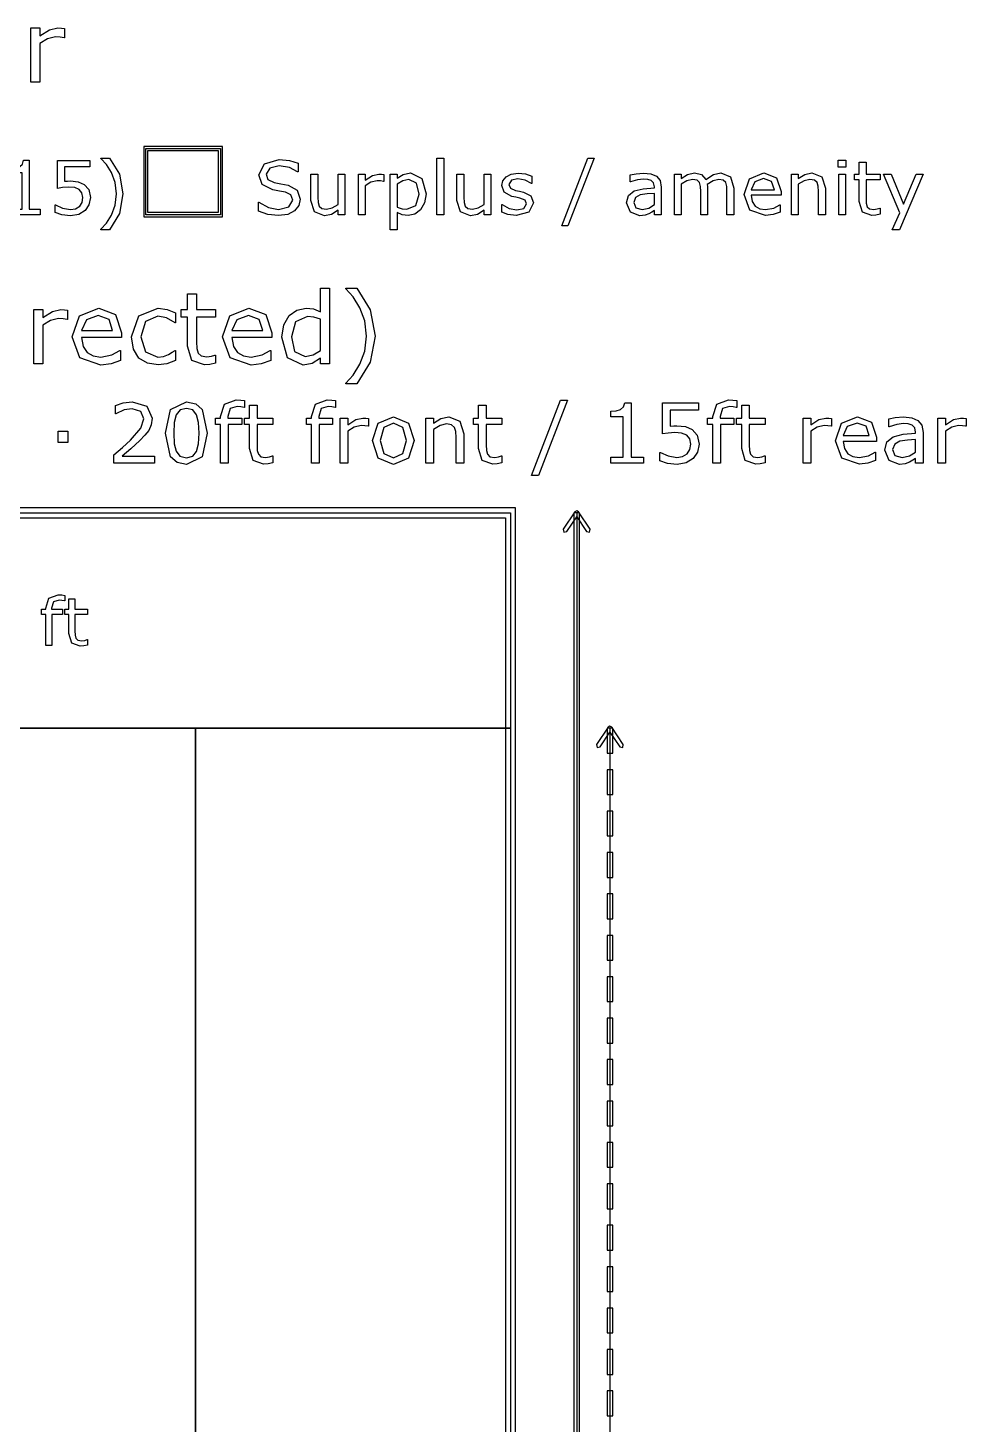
# Model space of a CAD drawing. Header units: inches. Extents: x -33163 to 19162, y -8858 to 30669.
# Drawn here: x 8765 to 9824, y 28917 to 30494 of the extents above; entities that cross this region are included whole.
import ezdxf

# ---------------------------------------------------------------- set-up
doc = ezdxf.new("R2010")
doc.units = ezdxf.units.IN
doc.layers.add('Layer 1', color=7, linetype='Continuous')
doc.layers.add('SOLID-2', color=253, linetype='Continuous')

# ---------------------------------------------------------------- blocks, each defined once
blk = doc.blocks.new('A$C0f725650')
at = {"layer": 'Layer 1', "color": 7}
for points in [[(157.252218, 291.396833), (157.236713, 291.396833), (157.109589, 291.418537), (156.965412, 291.426289), (156.704962, 291.365828), (156.463118, 291.212349), (156.463118, 289.982968), (156.171663, 289.982968), (156.171663, 291.714643), (156.463118, 291.714643), (156.463118, 291.458845), (156.768526, 291.655732), (157.039826, 291.714643), (157.149898, 291.709992), (157.252215, 291.69604), (157.252218, 291.396833)], [(159.775834, 287.93245), (159.775834, 285.683494), (162.289373, 285.683494), (162.289373, 287.93245), (159.775834, 287.93245)], [(159.84198, 287.866304), (162.223227, 287.866304), (162.223227, 285.74964), (159.84198, 285.74964), (159.84198, 287.866304)], [(159.908126, 287.800158), (162.157081, 287.800158), (162.157081, 285.815786), (159.908126, 285.815786), (159.908126, 287.800158)], [(156.474878, 285.74964), (155.537725, 285.74964), (155.537725, 285.926373), (155.898169, 285.926373), (155.898169, 287.086766), (155.537725, 287.086766), (155.537725, 287.244896), (155.694694, 287.256524), (155.82143, 287.292568), (155.905146, 287.365819), (155.94119, 287.486742), (156.121411, 287.486742), (156.121411, 285.926374), (156.474878, 285.926374), (156.474878, 285.74964)], [(158.073616, 286.299606), (158.02943, 286.068225), (157.908508, 285.88219), (157.70852, 285.756616), (157.441096, 285.713596), (157.167858, 285.743826), (156.945778, 285.814752), (156.945778, 286.060086), (156.96205, 286.060086), (157.185292, 285.956604), (157.436439, 285.914746), (157.595731, 285.938), (157.734095, 286.01939), (157.810835, 286.13915), (157.837579, 286.300768), (157.806183, 286.451922), (157.721305, 286.550753), (157.573641, 286.612377), (157.38063, 286.630979), (157.182968, 286.617028), (157.020186, 286.589123), (157.020186, 287.480928), (158.061982, 287.480928), (158.061982, 287.277452), (157.244593, 287.277452), (157.244593, 286.817016), (157.346909, 286.823993), (157.437603, 286.826321), (157.684099, 286.801903), (157.878271, 286.718187), (158.022451, 286.553081), (158.07361, 286.299608), (158.073616, 286.299606)], [(159.113086, 286.414715), (158.999138, 285.785684), (158.679392, 285.2706), (158.413129, 285.2706), (158.413129, 285.282228), (158.592188, 285.478728), (158.75148, 285.736851), (158.865425, 286.050785), (158.908447, 286.414716), (158.865425, 286.777484), (158.75148, 287.092581), (158.592188, 287.350704), (158.413129, 287.547204), (158.413129, 287.558832), (158.679392, 287.558832), (158.999138, 287.043748), (159.113086, 286.414717), (159.113086, 286.414715)], [(164.772164, 286.243795), (164.724491, 286.043808), (164.593105, 285.876376), (164.375676, 285.760105), (164.07802, 285.718247), (163.740833, 285.753128), (163.437364, 285.85661), (163.437364, 286.144964), (163.453636, 286.144964), (163.757105, 285.97637), (164.08034, 285.917072), (164.412879, 285.997299), (164.53264, 286.211239), (164.475664, 286.380996), (164.304746, 286.465874), (164.115223, 286.504244), (163.90012, 286.542614), (163.558281, 286.708882), (163.447823, 287.017003), (163.631531, 287.372795), (164.097782, 287.512321), (164.432646, 287.477439), (164.702396, 287.391398), (164.702396, 287.119322), (164.686124, 287.119322), (164.425677, 287.257686), (164.096628, 287.313496), (163.798972, 287.236757), (163.68735, 287.039095), (163.743161, 286.869338), (163.939659, 286.775158), (164.151275, 286.735625), (164.38382, 286.687954), (164.674499, 286.533312), (164.772167, 286.243795), (164.772164, 286.243795)], [(169.352112, 285.74964), (169.133521, 285.74964), (169.133521, 287.55883), (169.352112, 287.55883), (169.352112, 285.74964)], [(174.154137, 287.55883), (173.320468, 285.396174), (173.119319, 285.396174), (173.949498, 287.55883), (174.154137, 287.55883)], [(182.194335, 287.265825), (181.947837, 287.265825), (181.947837, 287.492555), (182.194335, 287.492555), (182.194335, 287.265825)], [(183.287288, 285.761268), (183.152414, 285.734526), (183.023353, 285.724062), (182.721046, 285.831032), (182.617562, 286.174034), (182.617562, 286.864688), (182.469899, 286.864688), (182.469899, 287.048398), (182.617562, 287.048398), (182.617562, 287.42163), (182.836156, 287.42163), (182.836156, 287.048398), (183.287288, 287.048398), (183.287288, 286.864688), (182.836156, 286.864688), (182.836156, 286.272865), (182.840812, 286.11241), (182.873369, 286.00544), (182.943132, 285.936839), (183.080334, 285.915911), (183.191954, 285.931026), (183.27567, 285.957769), (183.287286, 285.957769), (183.287288, 285.761268)], [(166.201145, 285.74964), (165.982555, 285.74964), (165.982555, 285.893817), (165.770938, 285.760105), (165.547697, 285.713596), (165.229112, 285.838006), (165.115167, 286.205425), (165.115167, 287.048396), (165.333757, 287.048396), (165.333757, 286.308908), (165.343071, 286.139151), (165.382605, 286.019391), (165.463996, 285.944977), (165.609334, 285.921722), (165.794206, 285.965906), (165.982568, 286.078689), (165.982568, 287.048396), (166.201158, 287.048396), (166.201145, 285.74964)], [(167.441764, 286.810039), (167.430149, 286.810039), (167.334807, 286.826316), (167.226671, 286.832129), (167.031335, 286.786783), (166.849953, 286.671674), (166.849953, 285.74964), (166.63136, 285.74964), (166.63136, 287.048396), (166.849953, 287.048396), (166.849953, 286.856548), (167.079008, 287.004213), (167.282483, 287.048396), (167.365035, 287.044909), (167.441775, 287.034445), (167.441764, 286.810039)], [(168.790518, 286.414715), (168.745171, 286.125198), (168.617272, 285.904282), (168.43589, 285.770569), (168.216135, 285.72406), (168.032425, 285.746153), (167.866158, 285.814753), (167.866158, 285.270601), (167.647565, 285.270601), (167.647565, 287.048397), (167.866158, 287.048397), (167.866158, 286.912359), (168.061494, 287.034445), (168.294036, 287.084442), (168.659132, 286.906546), (168.790518, 286.414716), (168.790518, 286.414715)], [(168.564951, 286.408902), (168.484724, 286.760043), (168.238228, 286.876315), (168.048704, 286.83562), (167.866158, 286.728649), (167.866158, 285.992649), (168.02545, 285.935676), (168.177765, 285.92056), (168.462631, 286.043808), (168.564951, 286.408902), (168.564951, 286.408902)], [(170.86132, 285.74964), (170.642729, 285.74964), (170.642729, 285.893817), (170.431113, 285.760105), (170.207871, 285.713596), (169.889287, 285.838006), (169.775341, 286.205425), (169.775341, 287.048396), (169.993932, 287.048396), (169.993932, 286.308908), (170.003245, 286.139151), (170.042776, 286.019391), (170.124168, 285.944977), (170.269506, 285.921722), (170.454378, 285.965906), (170.64274, 286.078689), (170.64274, 287.048396), (170.86133, 287.048396), (170.86132, 285.74964)], [(172.219374, 286.124035), (172.07171, 285.832193), (171.67057, 285.718247), (171.405472, 285.751965), (171.204322, 285.827542), (171.204322, 286.072876), (171.215938, 286.072876), (171.446156, 285.948465), (171.689165, 285.903119), (171.91473, 285.949627), (171.996121, 286.09613), (171.951939, 286.212402), (171.782182, 286.279839), (171.660096, 286.304258), (171.524058, 286.334489), (171.281049, 286.467039), (171.210125, 286.683304), (171.242682, 286.834458), (171.343837, 286.961194), (171.508942, 287.047235), (171.73451, 287.079791), (171.96938, 287.050723), (172.168203, 286.982123), (172.168203, 286.748416), (172.156588, 286.748416), (171.953111, 286.851898), (171.718243, 286.894919), (171.51593, 286.84841), (171.433377, 286.712372), (171.483373, 286.591449), (171.641503, 286.525174), (171.77638, 286.497269), (171.901951, 286.471689), (172.136821, 286.351929), (172.219374, 286.124037), (172.219374, 286.124035)], [(176.297026, 285.74964), (176.0796, 285.74964), (176.0796, 285.888003), (176.000535, 285.832193), (175.905192, 285.776382), (175.779619, 285.732199), (175.613349, 285.713596), (175.315693, 285.829868), (175.193607, 286.126361), (175.256395, 286.364718), (175.437777, 286.508896), (175.722643, 286.579821), (176.0796, 286.607727), (176.0796, 286.641445), (176.052856, 286.764694), (175.978442, 286.841433), (175.866822, 286.877477), (175.730784, 286.88678), (175.538935, 286.863526), (175.320345, 286.798413), (175.30873, 286.798413), (175.30873, 287.020493), (175.493602, 287.058862), (175.731959, 287.079791), (175.970317, 287.056537), (176.14705, 286.979797), (176.25867, 286.841434), (176.29704, 286.630982), (176.297026, 285.74964)], [(178.613162, 285.74964), (178.394572, 285.74964), (178.394572, 286.489129), (178.386423, 286.650747), (178.355027, 286.775158), (178.278287, 286.850734), (178.134111, 286.876314), (177.950403, 286.829805), (177.766692, 286.713533), (177.772513, 286.650747), (177.774895, 286.580984), (177.774895, 285.74964), (177.556304, 285.74964), (177.556304, 286.489129), (177.548155, 286.651909), (177.516762, 286.77632), (177.440022, 286.850734), (177.295846, 286.876314), (177.115622, 286.832131), (176.936563, 286.719347), (176.936563, 285.74964), (176.717973, 285.74964), (176.717973, 287.048396), (176.936563, 287.048396), (176.936563, 286.904219), (177.140041, 287.036769), (177.35747, 287.084441), (177.581873, 287.02863), (177.720237, 286.873989), (177.962082, 287.034444), (178.195788, 287.084441), (178.510885, 286.954216), (178.613205, 286.592611), (178.613162, 285.74964)], [(180.121209, 286.376345), (179.164291, 286.376345), (179.200335, 286.167056), (179.299165, 286.021716), (179.44218, 285.938), (179.625891, 285.910095), (179.892151, 285.962417), (180.084, 286.067062), (180.095616, 286.067062), (180.095616, 285.828705), (179.870048, 285.750803), (179.628201, 285.719409), (179.123583, 285.893817), (178.942198, 286.39146), (179.115444, 286.897243), (179.573554, 287.084441), (179.97818, 286.930962), (180.121195, 286.494943), (180.121209, 286.376345)], [(179.908431, 286.543777), (179.821227, 286.810039), (179.561941, 286.904219), (179.281724, 286.800737), (179.164291, 286.543777), (179.908431, 286.543777)], [(181.538561, 285.74964), (181.319971, 285.74964), (181.319971, 286.489129), (181.30952, 286.65656), (181.27115, 286.779808), (181.187433, 286.851897), (181.045582, 286.876315), (180.858384, 286.832132), (180.671187, 286.719348), (180.671187, 285.74964), (180.452596, 285.74964), (180.452596, 287.048396), (180.671187, 287.048396), (180.671187, 286.904219), (180.8828, 287.036769), (181.107206, 287.084441), (181.428116, 286.957704), (181.538574, 286.592611), (181.538561, 285.74964)], [(182.180381, 285.74964), (181.961791, 285.74964), (181.961791, 287.048396), (182.180381, 287.048396), (182.180381, 285.74964)], [(184.662786, 287.048398), (183.904693, 285.270601), (183.670986, 285.270601), (183.912831, 285.812428), (183.395423, 287.048398), (183.632617, 287.048398), (184.031428, 286.085667), (184.433729, 287.048398), (184.662786, 287.048398)], [(176.0796, 286.069387), (176.0796, 286.430993), (175.843568, 286.413552), (175.629626, 286.379833), (175.477311, 286.296117), (175.419174, 286.141476), (175.486611, 285.972881), (175.692415, 285.917071), (175.902867, 285.961254), (176.0796, 286.069387), (176.0796, 286.069387)], [(162.06458, 281.002648), (161.884746, 280.966991), (161.712664, 280.95304), (161.309588, 281.095666), (161.171613, 281.553002), (161.171613, 282.473875), (160.974726, 282.473875), (160.974726, 282.718821), (161.171613, 282.718821), (161.171613, 283.216464), (161.463067, 283.216464), (161.463067, 282.718821), (162.06458, 282.718821), (162.06458, 282.473875), (161.463067, 282.473875), (161.463067, 281.684777), (161.469258, 281.470837), (161.512666, 281.32821), (161.605685, 281.236743), (161.788618, 281.208838), (161.937446, 281.228991), (162.049068, 281.264648), (162.064572, 281.264648), (162.06458, 281.002648)], [(165.712415, 280.987146), (165.420961, 280.987146), (165.420961, 281.16853), (165.158961, 280.999548), (164.862855, 280.939087), (164.369863, 281.177832), (164.188478, 281.839806), (164.250491, 282.23203), (164.421023, 282.525035), (164.665968, 282.704869), (164.957422, 282.76688), (165.19927, 282.737424), (165.420961, 282.649058), (165.420961, 283.399399), (165.712415, 283.399399), (165.712415, 280.987146)], [(167.160388, 281.873913), (167.008459, 281.035205), (166.582129, 280.348426), (166.227111, 280.348426), (166.227111, 280.363928), (166.465858, 280.625927), (166.678246, 280.970092), (166.830175, 281.388671), (166.887537, 281.873912), (166.830175, 282.357603), (166.678246, 282.777731), (166.465858, 283.121896), (166.227111, 283.383895), (166.227111, 283.399397), (166.582129, 283.399397), (167.008459, 282.712618), (167.160388, 281.873911), (167.160388, 281.873913)], [(159.069419, 281.822752), (157.793528, 281.822752), (157.841587, 281.5437), (157.973363, 281.349913), (158.164048, 281.238292), (158.408993, 281.201085), (158.764011, 281.270848), (159.019809, 281.410374), (159.035314, 281.410374), (159.035314, 281.092565), (158.734557, 280.988695), (158.412097, 280.946837), (157.73927, 281.179381), (157.497425, 281.842906), (157.72842, 282.517282), (158.339233, 282.766879), (158.878734, 282.562241), (159.069421, 281.980881), (159.069419, 281.822752)], [(160.791791, 281.095665), (160.514291, 280.987146), (160.236788, 280.948389), (159.892624, 281.002649), (159.624421, 281.17008), (159.449238, 281.452233), (159.387228, 281.850658), (159.619773, 282.517283), (160.236788, 282.759129), (160.528242, 282.717271), (160.791791, 282.614952), (160.791791, 282.290941), (160.776286, 282.290941), (160.500334, 282.450621), (160.224382, 282.506431), (159.832159, 282.339), (159.689533, 281.850658), (159.829058, 281.368518), (160.224382, 281.201086), (160.404216, 281.22434), (160.568546, 281.284802), (160.687921, 281.353015), (160.776286, 281.416577), (160.791791, 281.416577), (160.791791, 281.095665)], [(163.866018, 281.822752), (162.59013, 281.822752), (162.638188, 281.5437), (162.769964, 281.349913), (162.960649, 281.238292), (163.205595, 281.201085), (163.560612, 281.270848), (163.816408, 281.410374), (163.831913, 281.410374), (163.831913, 281.092565), (163.531156, 280.988695), (163.208695, 280.946837), (162.535869, 281.179381), (162.294024, 281.842906), (162.525016, 282.517282), (163.135832, 282.766879), (163.675333, 282.562241), (163.866018, 281.980881), (163.866018, 281.822752)], [(157.345494, 282.40101), (157.329989, 282.40101), (157.202865, 282.422714), (157.058689, 282.430466), (156.798238, 282.370005), (156.556394, 282.216526), (156.556394, 280.987146), (156.26494, 280.987146), (156.26494, 282.718821), (156.556394, 282.718821), (156.556394, 282.463023), (156.861802, 282.65991), (157.133103, 282.718821), (157.243172, 282.71417), (157.345491, 282.700218), (157.345494, 282.40101)], [(158.785714, 282.045994), (158.669443, 282.40101), (158.323729, 282.526584), (157.950108, 282.388608), (157.793528, 282.045994), (158.785714, 282.045994)], [(163.582316, 282.045994), (163.466045, 282.40101), (163.120327, 282.526584), (162.74671, 282.388608), (162.59013, 282.045994), (163.582316, 282.045994)], [(165.420961, 281.413476), (165.420961, 282.407213), (165.21012, 282.480076), (165.007032, 282.50023), (164.625662, 282.329698), (164.489235, 281.846007), (164.594655, 281.376268), (164.932618, 281.216589), (165.183765, 281.270849), (165.420961, 281.413475), (165.420961, 281.413476)], [(160.12633, 277.81215), (158.824084, 277.81215), (158.824084, 278.082159), (159.095385, 278.314703), (159.349893, 278.545955), (159.689665, 278.927068), (159.78139, 279.23325), (159.681913, 279.467086), (159.406736, 279.552352), (159.152231, 279.51101), (158.884803, 279.384404), (158.871892, 279.384404), (158.871892, 279.655704), (159.116062, 279.738386), (159.413199, 279.775852), (159.876995, 279.63245), (160.044944, 279.246169), (160.016523, 279.040756), (159.935132, 278.86118), (159.816276, 278.703567), (159.652203, 278.531744), (159.366691, 278.268194), (159.091514, 278.033066), (160.126335, 278.033066), (160.12633, 277.81215)], [(161.80581, 278.774622), (161.643031, 278.013688), (161.140477, 277.772101), (160.840754, 277.833467), (160.634049, 278.017564), (160.475146, 278.772039), (160.636634, 279.529097), (161.140477, 279.77456), (161.439877, 279.712225), (161.645613, 279.525221), (161.80581, 278.774622), (161.80581, 278.774622)], [(162.995659, 279.587233), (162.982747, 279.587233), (162.878102, 279.610487), (162.764413, 279.623407), (162.537038, 279.553644), (162.467273, 279.304305), (162.467273, 279.255213), (162.905232, 279.255213), (162.905232, 279.051091), (162.475025, 279.051091), (162.475025, 277.81215), (162.232146, 277.81215), (162.232146, 279.051091), (162.068073, 279.051091), (162.068073, 279.255213), (162.232146, 279.255213), (162.232146, 279.303013), (162.360046, 279.697045), (162.72953, 279.83528), (162.875517, 279.827527), (162.995664, 279.809441), (162.995659, 279.587233)], [(163.898704, 277.825069), (163.748842, 277.795355), (163.60544, 277.783727), (163.269544, 277.902582), (163.154564, 278.283696), (163.154564, 279.05109), (162.990491, 279.05109), (162.990491, 279.255211), (163.154564, 279.255211), (163.154564, 279.669914), (163.397444, 279.669914), (163.397444, 279.255211), (163.898704, 279.255211), (163.898704, 279.05109), (163.397444, 279.05109), (163.397444, 278.393508), (163.402603, 278.215224), (163.438777, 278.096369), (163.516292, 278.020146), (163.668737, 277.996892), (163.79276, 278.013688), (163.885777, 278.043401), (163.898688, 278.043401), (163.898704, 277.825069)], [(165.898579, 279.587233), (165.885667, 279.587233), (165.781022, 279.610487), (165.667333, 279.623407), (165.439956, 279.553644), (165.370193, 279.304305), (165.370193, 279.255213), (165.808152, 279.255213), (165.808152, 279.051091), (165.377945, 279.051091), (165.377945, 277.81215), (165.135066, 277.81215), (165.135066, 279.051091), (164.970993, 279.051091), (164.970993, 279.255213), (165.135066, 279.255213), (165.135066, 279.303013), (165.262966, 279.697045), (165.63245, 279.83528), (165.778437, 279.827527), (165.898584, 279.809441), (165.898579, 279.587233)], [(171.21091, 277.82507), (171.061048, 277.795356), (170.917647, 277.783727), (170.581751, 277.902583), (170.466771, 278.283696), (170.466771, 279.05109), (170.302698, 279.05109), (170.302698, 279.255212), (170.466771, 279.255212), (170.466771, 279.669915), (170.70965, 279.669915), (170.70965, 279.255212), (171.21091, 279.255212), (171.21091, 279.05109), (170.70965, 279.05109), (170.70965, 278.393508), (170.714809, 278.215225), (170.750983, 278.096369), (170.828498, 278.020147), (170.980943, 277.996892), (171.104966, 278.013688), (171.197983, 278.043402), (171.210895, 278.043402), (171.21091, 277.82507)], [(173.306387, 279.822361), (172.380087, 277.41941), (172.156588, 277.41941), (173.079012, 279.822361), (173.306387, 279.822361)], [(175.727424, 277.81215), (174.686145, 277.81215), (174.686145, 278.00852), (175.086639, 278.00852), (175.086639, 279.297845), (174.686145, 279.297845), (174.686145, 279.473545), (174.860552, 279.486465), (175.001371, 279.526514), (175.094388, 279.607904), (175.134438, 279.742263), (175.334685, 279.742263), (175.334685, 278.008521), (175.727424, 278.008521), (175.727424, 277.81215)], [(177.5038, 278.423223), (177.454707, 278.166133), (177.320349, 277.959428), (177.098139, 277.819901), (176.801002, 277.772101), (176.497403, 277.80569), (176.250648, 277.884497), (176.250648, 278.15709), (176.268745, 278.15709), (176.516792, 278.04211), (176.795845, 277.995601), (176.972835, 278.02144), (177.126574, 278.111874), (177.211838, 278.24494), (177.241553, 278.424516), (177.206671, 278.592464), (177.112363, 278.702276), (176.94829, 278.770747), (176.733832, 278.791419), (176.514207, 278.775917), (176.33334, 278.744912), (176.33334, 279.735806), (177.490891, 279.735806), (177.490891, 279.509722), (176.582678, 279.509722), (176.582678, 278.998126), (176.696367, 279.005878), (176.797136, 279.008471), (177.071022, 278.981341), (177.286771, 278.888324), (177.446965, 278.704872), (177.503811, 278.423236), (177.5038, 278.423223)], [(178.706568, 279.587233), (178.693656, 279.587233), (178.589011, 279.610487), (178.475322, 279.623407), (178.247948, 279.553644), (178.178185, 279.304305), (178.178185, 279.255213), (178.616141, 279.255213), (178.616141, 279.051091), (178.185935, 279.051091), (178.185935, 277.81215), (177.943056, 277.81215), (177.943056, 279.051091), (177.778985, 279.051091), (177.778985, 279.255213), (177.943056, 279.255213), (177.943056, 279.303013), (178.070955, 279.697045), (178.440442, 279.83528), (178.586426, 279.827527), (178.706576, 279.809441), (178.706568, 279.587233)], [(179.609611, 277.825069), (179.459751, 277.795355), (179.316347, 277.783727), (178.980451, 277.902582), (178.865471, 278.283696), (178.865471, 279.05109), (178.701401, 279.05109), (178.701401, 279.255211), (178.865471, 279.255211), (178.865471, 279.669914), (179.10835, 279.669914), (179.10835, 279.255211), (179.609611, 279.255211), (179.609611, 279.05109), (179.10835, 279.05109), (179.10835, 278.393508), (179.11351, 278.215224), (179.149684, 278.096369), (179.227199, 278.020146), (179.379643, 277.996892), (179.503667, 278.013688), (179.596683, 278.043401), (179.609595, 278.043401), (179.609611, 277.825069)], [(161.466038, 278.188095), (161.52676, 278.433558), (161.543561, 278.774622), (161.52676, 279.115686), (161.464747, 279.361149), (161.340724, 279.51101), (161.140477, 279.561395), (160.938941, 279.51101), (160.813624, 279.358565), (160.752905, 279.109227), (160.7374, 278.772039), (160.751608, 278.43485), (160.812328, 278.191971), (160.932475, 278.038234), (161.140471, 277.985266), (161.34201, 278.03565), (161.466033, 278.188095), (161.466038, 278.188095)], [(166.952778, 278.990371), (166.939866, 278.990371), (166.83393, 279.008458), (166.713783, 279.014917), (166.496743, 278.964532), (166.295204, 278.836633), (166.295204, 277.81215), (166.052325, 277.81215), (166.052325, 279.255213), (166.295204, 279.255213), (166.295204, 279.042048), (166.549709, 279.20612), (166.775793, 279.255213), (166.867519, 279.251337), (166.952786, 279.239708), (166.952778, 278.990371)], [(168.411342, 278.533035), (168.230476, 277.976222), (167.746011, 277.772101), (167.258959, 277.976222), (167.079383, 278.533035), (167.258959, 279.089848), (167.746011, 279.295262), (168.230476, 279.089848), (168.411342, 278.533035), (168.411342, 278.533035)], [(169.993932, 277.81215), (169.751053, 277.81215), (169.751053, 278.633804), (169.739437, 278.819839), (169.696805, 278.956782), (169.603788, 279.03688), (169.446176, 279.06401), (169.238177, 279.014917), (169.03018, 278.889602), (169.03018, 277.81215), (168.787301, 277.81215), (168.787301, 279.255213), (169.03018, 279.255213), (169.03018, 279.095016), (169.265307, 279.242293), (169.514648, 279.295262), (169.871213, 279.154444), (169.993945, 278.748784), (169.993932, 277.81215)], [(181.733511, 278.990371), (181.7206, 278.990371), (181.614663, 279.008458), (181.494516, 279.014917), (181.277473, 278.964532), (181.075935, 278.836633), (181.075935, 277.81215), (180.833059, 277.81215), (180.833059, 279.255213), (181.075935, 279.255213), (181.075935, 279.042048), (181.330443, 279.20612), (181.556526, 279.255213), (181.648252, 279.251337), (181.733519, 279.239708), (181.733511, 278.990371)], [(183.170112, 278.508489), (182.106872, 278.508489), (182.146922, 278.275945), (182.256735, 278.114457), (182.415638, 278.021439), (182.619761, 277.990433), (182.915607, 278.048569), (183.128771, 278.164841), (183.141683, 278.164841), (183.141683, 277.9), (182.891054, 277.813442), (182.622336, 277.77856), (182.061647, 277.972347), (181.860109, 278.525284), (182.052604, 279.087264), (182.561616, 279.295262), (183.011201, 279.12473), (183.170104, 278.640264), (183.170112, 278.508489)], [(184.659685, 277.81215), (184.418097, 277.81215), (184.418097, 277.965887), (184.330248, 277.903876), (184.224312, 277.841864), (184.084784, 277.792771), (183.900041, 277.7721), (183.569312, 277.90129), (183.433663, 278.230727), (183.503426, 278.495569), (183.704964, 278.655765), (184.021482, 278.734572), (184.418097, 278.765578), (184.418097, 278.803043), (184.388385, 278.939985), (184.305703, 279.025251), (184.181679, 279.065301), (184.030526, 279.075635), (183.817359, 279.049796), (183.57448, 278.977449), (183.561568, 278.977449), (183.561568, 279.224204), (183.76698, 279.266837), (184.031822, 279.290091), (184.296664, 279.264252), (184.493033, 279.178986), (184.617056, 279.025249), (184.659691, 278.791413), (184.659685, 277.81215)], [(186.027815, 278.990371), (186.014903, 278.990371), (185.908967, 279.008458), (185.788817, 279.014917), (185.571777, 278.964532), (185.370239, 278.836633), (185.370239, 277.81215), (185.12736, 277.81215), (185.12736, 279.255213), (185.370239, 279.255213), (185.370239, 279.042048), (185.624747, 279.20612), (185.85083, 279.255213), (185.942556, 279.251337), (186.02782, 279.239708), (186.027815, 278.990371)], [(157.359059, 278.472316), (157.050293, 278.472316), (157.050293, 278.837926), (157.359059, 278.837926), (157.359059, 278.472316)], [(168.160713, 278.533035), (168.0509, 278.94903), (167.746011, 279.085972), (167.438536, 278.94903), (167.330015, 278.533035), (167.439827, 278.120916), (167.746011, 277.98139), (168.049609, 278.119624), (168.160713, 278.533035), (168.160713, 278.533035)], [(182.933694, 278.694524), (182.836801, 278.990371), (182.548705, 279.095016), (182.237354, 278.980036), (182.106872, 278.694524), (182.933694, 278.694524)], [(184.418097, 278.167425), (184.418097, 278.569209), (184.15584, 278.549831), (183.918128, 278.512365), (183.748888, 278.419348), (183.684292, 278.247524), (183.759225, 278.060197), (183.987891, 277.998185), (184.221727, 278.047278), (184.418097, 278.167425), (184.418097, 278.167425)], [(112.21704, 276.224652), (171.483632, 276.224652), (171.483632, 269.345494), (112.21704, 269.345494), (112.21704, 276.224652)], [(173.542418, 276.263409), (173.171899, 275.707372), (173.191531, 275.611254), (173.287649, 275.630375), (173.600296, 276.099079), (173.912938, 275.630374), (174.009056, 275.611252), (174.028688, 275.70737), (173.658168, 276.263408), (173.600291, 276.294464), (173.542413, 276.263408), (173.542418, 276.263409)], [(173.600296, 276.224652), (173.600296, 156.897719)], [(157.259711, 273.411391), (157.249366, 273.411391), (157.165652, 273.429994), (157.074701, 273.440328), (156.8928, 273.384518), (156.836989, 273.185047), (156.836989, 273.145773), (157.187355, 273.145773), (157.187355, 272.982475), (156.843191, 272.982475), (156.843191, 271.991324), (156.648887, 271.991324), (156.648887, 272.982477), (156.51763, 272.982477), (156.51763, 273.145774), (156.648887, 273.145774), (156.648887, 273.184015), (156.751206, 273.49924), (157.046796, 273.609828), (157.163582, 273.603626), (157.2597, 273.589156), (157.259711, 273.411391)], [(157.982147, 272.001659), (157.862259, 271.977889), (157.747536, 271.968587), (157.47882, 272.063671), (157.386835, 272.368561), (157.386835, 272.982477), (157.255578, 272.982477), (157.255578, 273.145774), (157.386835, 273.145774), (157.386835, 273.477536), (157.581139, 273.477536), (157.581139, 273.145774), (157.982147, 273.145774), (157.982147, 272.982477), (157.581139, 272.982477), (157.581139, 272.456411), (157.585267, 272.313785), (157.614207, 272.2187), (157.676217, 272.157722), (157.798174, 272.139119), (157.897393, 272.152555), (157.971807, 272.176325), (157.982152, 272.176325), (157.982147, 272.001659)], [(174.60075, 269.384251), (174.230231, 268.828214), (174.249863, 268.732096), (174.345981, 268.751217), (174.658628, 269.219921), (174.97127, 268.751216), (175.067388, 268.732094), (175.08702, 268.828212), (174.7165, 269.38425), (174.658623, 269.415306), (174.600745, 269.38425), (174.60075, 269.384251)], [(154.55032, 269.345494), (161.429478, 269.345494), (161.429478, 171.97895), (154.55032, 171.97895), (154.55032, 269.345494)], [(161.429478, 269.345494), (171.483632, 269.345494), (171.483632, 171.97895), (161.429478, 171.97895), (161.429478, 269.345494)], [(174.566127, 269.345494), (174.566127, 268.551745), (174.751129, 268.551745), (174.751129, 269.345494), (174.566127, 269.345494)], [(174.658628, 269.345494), (174.658628, 171.97895)], [(174.566127, 268.022579), (174.566127, 267.22883), (174.751129, 267.22883), (174.751129, 268.022579), (174.566127, 268.022579)], [(174.566127, 266.699664), (174.566127, 265.905915), (174.751129, 265.905915), (174.751129, 266.699664), (174.566127, 266.699664)], [(174.566127, 265.376749), (174.566127, 264.583), (174.751129, 264.583), (174.751129, 265.376749), (174.566127, 265.376749)], [(174.566127, 264.053834), (174.566127, 263.260085), (174.751129, 263.260085), (174.751129, 264.053834), (174.566127, 264.053834)], [(174.566127, 262.730919), (174.566127, 261.93717), (174.751129, 261.93717), (174.751129, 262.730919), (174.566127, 262.730919)], [(174.566127, 261.408004), (174.566127, 260.614255), (174.751129, 260.614255), (174.751129, 261.408004), (174.566127, 261.408004)], [(174.566127, 260.085089), (174.566127, 259.29134), (174.751129, 259.29134), (174.751129, 260.085089), (174.566127, 260.085089)], [(174.566127, 258.762174), (174.566127, 257.968425), (174.751129, 257.968425), (174.751129, 258.762174), (174.566127, 258.762174)], [(174.566127, 257.439259), (174.566127, 256.64551), (174.751129, 256.64551), (174.751129, 257.439259), (174.566127, 257.439259)], [(174.566127, 256.116344), (174.566127, 255.322595), (174.751129, 255.322595), (174.751129, 256.116344), (174.566127, 256.116344)], [(174.566127, 254.793429), (174.566127, 253.99968), (174.751129, 253.99968), (174.751129, 254.793429), (174.566127, 254.793429)], [(174.566127, 253.470514), (174.566127, 252.676765), (174.751129, 252.676765), (174.751129, 253.470514), (174.566127, 253.470514)], [(174.566127, 252.147599), (174.566127, 251.35385), (174.751129, 251.35385), (174.751129, 252.147599), (174.566127, 252.147599)], [(174.566127, 250.824684), (174.566127, 250.030935), (174.751129, 250.030935), (174.751129, 250.824684), (174.566127, 250.824684)], [(174.566127, 249.501769), (174.566127, 248.70802), (174.751129, 248.70802), (174.751129, 249.501769), (174.566127, 249.501769)], [(174.566127, 248.178854), (174.566127, 247.385105), (174.751129, 247.385105), (174.751129, 248.178854), (174.566127, 248.178854)]]:
    blk.add_lwpolyline(points, dxfattribs=at)
for points in [[(112.058393, 276.383298), (112.058393, 156.739072), (171.642279, 156.739072), (171.642279, 276.383298), (112.058393, 276.383298)], [(112.375687, 276.066006), (171.324985, 276.066006), (171.324985, 157.056366), (112.375687, 157.056366), (112.375687, 276.066006)], [(173.507795, 276.224652), (173.507795, 156.897719), (173.692797, 156.897719), (173.692797, 276.224652), (173.507795, 276.224652)]]:
    blk.add_lwpolyline(points, close=True, dxfattribs=at)

msp = doc.modelspace()

# ---------------------------------------------------------------- block references
at = {"layer": 'SOLID-2', "xscale": 35.3548193792485, "yscale": 35.3548193792485, "zscale": 35.3548193792485}
msp.add_blockref('A$C0f725650', (3247.20147, 20180.01122), dxfattribs=at)

doc.saveas('drawing.dxf')
